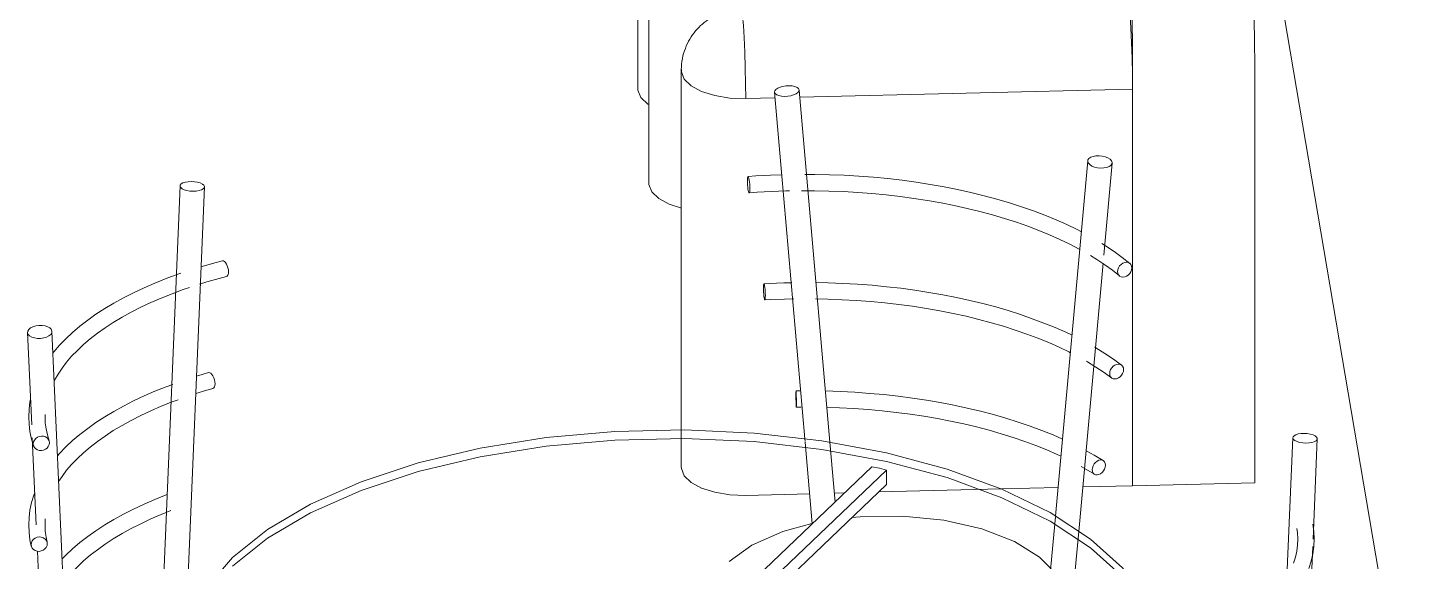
# Model space of a CAD drawing. Header units: millimetres. Extents: x -44545 to 51785, y -22696 to 32686.
# Drawn here: x -11951 to -10266, y 4925 to 5581 of the extents above; entities that cross this region are included whole.
import ezdxf

# ---------------------------------------------------------------- set-up
doc = ezdxf.new("R2010")
doc.units = ezdxf.units.MM
for name, color, linetype, lineweight in [('A-FLOR', 192, 'Continuous', 9), ('A-GENM', 13, 'Continuous', 9), ('I-FURN-PNLS', 30, 'Continuous', 9)]:
    doc.layers.add(name, color=color, linetype=linetype, lineweight=lineweight)

# ---------------------------------------------------------------- blocks, each defined once
blk = doc.blocks.new('Table Dining 4 Seater-Circular - 1200 mm dia-V81-3D Section 3')
at = {"layer": 'I-FURN-PNLS'}
for p, q in [((-11034.9, 5501.4), (-10997.8, 5075.9)), ((-10967.4, 5071.8), (-11005, 5504)), ((-10651, 5417.1), (-10690.5, 4980.9)), ((-10631.4, 5301.2), (-10621.1, 5414.4)), ((-10996.3, 5400.4), (-10997.8, 5400.4)), ((-11764, 5386.4), (-11786.6, 4844.3)), ((-11756.5, 4844), (-11734.1, 5385.1)), ((-10662.1, 4962.3), (-10632.3, 5291.3)), ((-11951, 5206.5), (-11945.9, 5092.9)), ((-11897.4, 4683.7), (-11921.1, 5207.9)), ((-11003, 5134.8), (-11008.7, 5134.8)), ((-11929.5, 5103), (-11929.4, 5105.8)), ((-11002.2, 5114.8), (-11008.4, 5114.8)), ((-11945.2, 5077.2), (-11940.4, 4970.5)), ((-10997.8, 5075.9), (-10997.5, 5072.4)), ((-10997.5, 5071.7), (-10988.8, 4971.7)), ((-10960.9, 4998.2), (-10967.4, 5071.8)), ((-10399.6, 5077.2), (-10406.7, 4905.9)), ((-10374.8, 4952.5), (-10369.6, 5076)), ((-10915.6, 5041.6), (-11104.3, 4861.4)), ((-11086.3, 4857.3), (-10897.6, 5037.5)), ((-10897.6, 5019.8), (-10897.6, 5037.5)), ((-10897.6, 5019.8), (-11072.2, 4853)), ((-11929.5, 4970.2), (-11929.2, 4977.7)), ((-10690.6, 4980.2), (-10697.3, 4905.9)), ((-10669.7, 4878.6), (-10662.1, 4962.3)), ((-11938.9, 4937.9), (-11934.6, 4842.3)), ((-10380.2, 4821.1), (-10375.1, 4943.8))]:
    blk.add_line(p, q, dxfattribs=at)
for points in [[(-11006.5, 5500.8, 0), (-11005.3, 5502.5, 0), (-11005, 5504.2, 0), (-11005.8, 5505.8, 0), (-11007.5, 5507.2, 0), (-11010.1, 5508.3, 0), (-11013.4, 5509, 0), (-11017.1, 5509.3, 0), (-11021, 5509.1, 0), (-11024.8, 5508.5, 0), (-11028.3, 5507.5, 0), (-11031.2, 5506.1, 0), (-11033.4, 5504.6, 0)], [(-11033.4, 5504.6, 0), (-11034.6, 5502.9, 0), (-11034.9, 5501.2, 0), (-11034.1, 5499.6, 0), (-11032.3, 5498.2, 0), (-11029.8, 5497.1, 0), (-11026.5, 5496.4, 0), (-11022.8, 5496.2, 0), (-11018.9, 5496.3, 0), (-11015.1, 5496.9, 0), (-11011.6, 5497.9, 0), (-11008.7, 5499.3, 0), (-11006.5, 5500.8, 0)], [(-10649.5, 5419.9, 0), (-10650.7, 5418.2, 0), (-10651, 5416.2, 0), (-10650.2, 5414.3, 0), (-10648.4, 5412.4, 0), (-10645.9, 5410.7, 0), (-10642.6, 5409.4, 0), (-10638.9, 5408.6, 0), (-10635, 5408.2, 0), (-10631.2, 5408.3, 0), (-10627.7, 5408.9, 0), (-10624.8, 5410, 0), (-10622.6, 5411.5, 0)], [(-10622.6, 5411.5, 0), (-10621.4, 5413.3, 0), (-10621.1, 5415.2, 0), (-10621.9, 5417.2, 0), (-10623.6, 5419, 0), (-10626.2, 5420.7, 0), (-10629.5, 5422, 0), (-10633.2, 5422.9, 0), (-10637.1, 5423.2, 0), (-10640.9, 5423.1, 0), (-10644.4, 5422.5, 0), (-10647.3, 5421.4, 0), (-10649.5, 5419.9, 0)], [(-11742.5, 5390.8, 0), (-11746.2, 5391.5, 0), (-11750.1, 5391.7, 0), (-11753.9, 5391.5, 0), (-11757.4, 5390.9, 0), (-11760.4, 5390, 0), (-11762.5, 5388.8, 0), (-11763.8, 5387.4, 0), (-11764, 5385.9, 0), (-11763.2, 5384.3, 0), (-11761.5, 5382.9, 0), (-11758.9, 5381.6, 0), (-11755.6, 5380.7, 0)], [(-11065.2, 5383.3, 0), (-11065.3, 5385.7, 0), (-11065.4, 5388.3, 0), (-11065.7, 5390.9, 0), (-11066, 5393.3, 0), (-11066.4, 5395.3, 0), (-11066.8, 5396.7, 0), (-11067.2, 5397.6, 0), (-11067.6, 5397.9, 0), (-11067.9, 5397.4, 0), (-11068.1, 5396.3, 0), (-11068.3, 5394.6, 0), (-11068.3, 5392.5, 0)], [(-11068.3, 5392.5, 0), (-11068.3, 5390, 0), (-11068.1, 5387.4, 0), (-11067.9, 5384.9, 0), (-11067.6, 5382.5, 0), (-11067.2, 5380.5, 0), (-11066.8, 5379, 0), (-11066.4, 5378.2, 0), (-11066, 5377.9, 0)], [(-11026.5, 5400, 0), (-11039.9, 5399.5, 0), (-11057.8, 5398.5, 0), (-11067.5, 5397.9, 0)], [(-10658.6, 5329.9, 0), (-10664, 5332.7, 0), (-10676.7, 5338.8, 0), (-10689.9, 5344.7, 0), (-10703.5, 5350.3, 0), (-10717.7, 5355.7, 0), (-10732.2, 5360.7, 0), (-10747.1, 5365.5, 0), (-10762.5, 5370.1, 0), (-10778.2, 5374.3, 0), (-10794.2, 5378.2, 0), (-10810.6, 5381.8, 0), (-10827.2, 5385.1, 0), (-10844.1, 5388.1, 0), (-10861.3, 5390.8, 0), (-10878.7, 5393.2, 0), (-10896.2, 5395.2, 0), (-10913.9, 5396.9, 0), (-10931.7, 5398.3, 0), (-10949.7, 5399.3, 0), (-10967.7, 5400, 0), (-10985.7, 5400.4, 0), (-10996.1, 5400.4, 0)], [(-11755.6, 5380.7, 0), (-11751.9, 5380, 0), (-11748, 5379.8, 0), (-11744.1, 5380, 0), (-11740.6, 5380.6, 0), (-11737.7, 5381.5, 0), (-11735.6, 5382.7, 0), (-11734.3, 5384.1, 0), (-11734.1, 5385.7, 0), (-11734.9, 5387.2, 0), (-11736.6, 5388.6, 0), (-11739.2, 5389.9, 0), (-11742.5, 5390.8, 0)], [(-11066, 5377.9, 0), (-11065.7, 5378.4, 0), (-11065.4, 5379.5, 0), (-11065.3, 5381.2, 0), (-11065.2, 5383.3, 0)], [(-11016.9, 5380.2, 0), (-11021.3, 5380.1, 0), (-11039, 5379.5, 0), (-11056.5, 5378.6, 0), (-11066, 5377.9, 0)], [(-10661.4, 5308.8, 0), (-10673, 5314.8, 0), (-10685.1, 5320.7, 0), (-10697.8, 5326.3, 0), (-10710.9, 5331.7, 0), (-10724.5, 5336.9, 0), (-10738.5, 5341.8, 0), (-10753, 5346.4, 0), (-10767.9, 5350.8, 0), (-10783.2, 5354.9, 0), (-10798.8, 5358.7, 0), (-10814.7, 5362.3, 0), (-10830.9, 5365.5, 0), (-10847.4, 5368.4, 0), (-10864.2, 5371, 0), (-10881.2, 5373.3, 0), (-10898.3, 5375.3, 0), (-10915.6, 5377, 0), (-10933.1, 5378.3, 0), (-10950.6, 5379.3, 0), (-10968.3, 5380, 0), (-10985.9, 5380.4, 0), (-11002.1, 5380.4, 0)], [(-10599.3, 5291.1, 0), (-10608.7, 5298.6, 0), (-10618.6, 5305.8, 0), (-10629.1, 5312.9, 0), (-10633.9, 5315.8, 0)], [(-11738.6, 5287, 0), (-11736.9, 5287.5, 0), (-11721.4, 5292, 0), (-11711.9, 5294.5, 0)], [(-11711.8, 5294.5, 0), (-11710.7, 5294.4, 0), (-11709.4, 5293.7, 0), (-11708.2, 5292.3, 0), (-11707, 5290.4, 0), (-11706, 5288.2, 0), (-11705.2, 5285.7, 0), (-11704.7, 5283.2, 0), (-11704.6, 5280.7, 0)], [(-10612.2, 5275.8, 0), (-10620.8, 5282.7, 0), (-10630.1, 5289.4, 0), (-10639.9, 5296.1, 0), (-10647.5, 5300.7, 0)], [(-10597, 5285.7, 0), (-10597.3, 5287.9, 0), (-10598.2, 5289.8, 0), (-10599.6, 5291.3, 0), (-10601.4, 5292.2, 0), (-10603.5, 5292.6, 0), (-10605.7, 5292.3, 0), (-10608, 5291.4, 0), (-10610.1, 5290, 0), (-10611.9, 5288.1, 0), (-10613.3, 5285.9, 0), (-10614.2, 5283.5, 0), (-10614.5, 5281.2, 0)], [(-11919.9, 5180.9, 0), (-11918.7, 5182.5, 0), (-11911.7, 5190.7, 0), (-11904, 5198.7, 0), (-11895.7, 5206.5, 0), (-11886.8, 5214.1, 0), (-11877.2, 5221.5, 0), (-11867.1, 5228.7, 0), (-11856.4, 5235.7, 0), (-11845.1, 5242.4, 0), (-11833.3, 5248.9, 0), (-11820.9, 5255.2, 0), (-11808.1, 5261.3, 0), (-11794.7, 5267.1, 0), (-11780.9, 5272.6, 0), (-11766.7, 5277.9, 0), (-11763.1, 5279.1, 0)], [(-11740.2, 5265.6, 0), (-11731.2, 5268.4, 0), (-11716.2, 5272.7, 0), (-11706.9, 5275.1, 0)], [(-11704.6, 5280.7, 0), (-11704.7, 5278.6, 0), (-11705.2, 5276.9, 0), (-11706, 5275.7, 0), (-11707, 5275.1, 0)], [(-10614.5, 5281.2, 0), (-10614.2, 5279, 0), (-10613.3, 5277, 0), (-10611.9, 5275.6, 0), (-10610.1, 5274.6, 0), (-10608, 5274.3, 0), (-10605.7, 5274.6, 0), (-10603.5, 5275.5, 0), (-10601.4, 5276.9, 0), (-10599.6, 5278.8, 0), (-10598.2, 5281, 0), (-10597.3, 5283.3, 0), (-10597, 5285.7, 0)], [(-11917.9, 5147.8, 0), (-11913.6, 5155.2, 0), (-11908.7, 5162.6, 0), (-11903.1, 5170, 0), (-11896.9, 5177.2, 0), (-11889.9, 5184.4, 0), (-11882.4, 5191.6, 0), (-11874.1, 5198.5, 0), (-11865.3, 5205.4, 0), (-11855.8, 5212.1, 0), (-11845.8, 5218.7, 0), (-11835.1, 5225.1, 0), (-11823.9, 5231.3, 0), (-11812.1, 5237.3, 0), (-11799.8, 5243, 0), (-11787, 5248.6, 0), (-11773.7, 5253.9, 0), (-11760, 5259, 0), (-11752.2, 5261.6, 0)], [(-11046.3, 5251.7, 0), (-11046.4, 5254.2, 0), (-11046.5, 5256.8, 0), (-11046.6, 5259.3, 0), (-11046.9, 5261.7, 0), (-11047.2, 5263.7, 0), (-11047.5, 5265.2, 0), (-11047.7, 5266.1, 0), (-11048, 5266.3, 0), (-11048.3, 5265.9, 0), (-11048.4, 5264.8, 0), (-11048.5, 5263.1, 0), (-11048.6, 5261, 0)], [(-11048.6, 5261, 0), (-11048.5, 5258.5, 0), (-11048.4, 5255.9, 0), (-11048.3, 5253.3, 0), (-11048, 5251, 0), (-11047.7, 5249, 0), (-11047.5, 5247.5, 0), (-11047.2, 5246.6, 0), (-11046.9, 5246.3, 0)], [(-11013.9, 5267.5, 0), (-11023.5, 5267.3, 0), (-11041.5, 5266.6, 0), (-11048, 5266.3, 0)], [(-10670.3, 5202.9, 0), (-10677.9, 5206.6, 0), (-10691.1, 5212.4, 0), (-10704.8, 5218, 0), (-10719, 5223.3, 0), (-10733.5, 5228.4, 0), (-10748.5, 5233.2, 0), (-10763.9, 5237.7, 0), (-10779.6, 5241.9, 0), (-10795.7, 5245.8, 0), (-10812.1, 5249.4, 0), (-10828.8, 5252.6, 0), (-10845.7, 5255.6, 0), (-10862.9, 5258.3, 0), (-10880.2, 5260.6, 0), (-10897.8, 5262.6, 0), (-10915.5, 5264.3, 0), (-10933.4, 5265.6, 0), (-10951.3, 5266.6, 0), (-10969.3, 5267.3, 0), (-10984.8, 5267.6, 0)], [(-11046.9, 5246.4, 0), (-11046.6, 5246.8, 0), (-11046.5, 5247.9, 0), (-11046.4, 5249.6, 0), (-11046.3, 5251.7, 0)], [(-11011.4, 5247.5, 0), (-11022.9, 5247.3, 0), (-11040.6, 5246.7, 0), (-11046.9, 5246.3, 0)], [(-10672.2, 5181.6, 0), (-10674.1, 5182.6, 0), (-10686.2, 5188.4, 0), (-10698.9, 5194, 0), (-10712.1, 5199.4, 0), (-10725.8, 5204.5, 0), (-10739.8, 5209.4, 0), (-10754.4, 5214, 0), (-10769.3, 5218.4, 0), (-10784.6, 5222.5, 0), (-10800.2, 5226.3, 0), (-10816.2, 5229.8, 0), (-10832.4, 5233, 0), (-10848.9, 5235.9, 0), (-10865.7, 5238.5, 0), (-10882.7, 5240.7, 0), (-10899.9, 5242.7, 0), (-10917.2, 5244.3, 0), (-10934.7, 5245.7, 0), (-10952.2, 5246.6, 0), (-10969.9, 5247.3, 0), (-10984.9, 5247.6, 0)], [(-11929.5, 5214.6, 0), (-11933.2, 5215.1, 0), (-11937.1, 5215.1, 0), (-11941, 5214.6, 0), (-11944.5, 5213.5, 0), (-11947.4, 5212.1, 0), (-11949.5, 5210.2, 0), (-11950.8, 5208.2, 0), (-11951, 5206.1, 0), (-11950.2, 5204.1, 0), (-11948.5, 5202.3, 0), (-11945.9, 5200.8, 0), (-11942.6, 5199.8, 0)], [(-11942.6, 5199.8, 0), (-11938.9, 5199.2, 0), (-11935, 5199.2, 0), (-11931.1, 5199.8, 0), (-11927.7, 5200.8, 0), (-11924.7, 5202.3, 0), (-11922.6, 5204.1, 0), (-11921.3, 5206.2, 0), (-11921.1, 5208.2, 0), (-11921.9, 5210.3, 0), (-11923.6, 5212.1, 0), (-11926.2, 5213.5, 0), (-11929.5, 5214.6, 0)], [(-10609.5, 5166.4, 0), (-10619.5, 5173.7, 0), (-10630.1, 5180.7, 0), (-10641.2, 5187.5, 0), (-10642.8, 5188.4, 0)], [(-11743.9, 5152.6, 0), (-11736.9, 5154.8, 0), (-11729, 5157.1, 0)], [(-11728.9, 5157.1, 0), (-11727.6, 5157, 0), (-11726.3, 5156.3, 0), (-11724.9, 5155, 0), (-11723.6, 5153.1, 0), (-11722.6, 5150.9, 0), (-11721.7, 5148.4, 0), (-11721.2, 5145.9, 0), (-11721, 5143.5, 0)], [(-10621.6, 5150.5, 0), (-10630.9, 5157.3, 0), (-10640.9, 5163.9, 0), (-10651.4, 5170.3, 0), (-10652.7, 5171, 0)], [(-10607.1, 5160.9, 0), (-10607.3, 5163.1, 0), (-10608.2, 5165, 0), (-10609.6, 5166.5, 0), (-10611.3, 5167.4, 0), (-10613.4, 5167.7, 0), (-10615.6, 5167.3, 0), (-10617.8, 5166.4, 0), (-10619.8, 5164.9, 0), (-10621.6, 5163, 0), (-10623, 5160.8, 0), (-10623.8, 5158.4, 0), (-10624.1, 5156, 0)], [(-10624.1, 5156, 0), (-10623.8, 5153.8, 0), (-10623, 5151.9, 0), (-10621.6, 5150.5, 0), (-10619.8, 5149.6, 0), (-10617.8, 5149.3, 0), (-10615.6, 5149.6, 0), (-10613.4, 5150.6, 0), (-10611.3, 5152, 0), (-10609.6, 5153.9, 0), (-10608.2, 5156.2, 0), (-10607.3, 5158.5, 0), (-10607.1, 5160.9, 0)], [(-11914.3, 5054.8, 0), (-11911.7, 5057.9, 0), (-11904, 5065.9, 0), (-11895.7, 5073.7, 0), (-11886.8, 5081.3, 0), (-11877.2, 5088.7, 0), (-11867.1, 5095.9, 0), (-11856.4, 5102.9, 0), (-11845.1, 5109.6, 0), (-11833.3, 5116.1, 0), (-11820.9, 5122.4, 0), (-11808.1, 5128.5, 0), (-11794.7, 5134.3, 0), (-11780.9, 5139.8, 0), (-11772.9, 5142.7, 0)], [(-11721, 5143.5, 0), (-11721.2, 5141.3, 0), (-11721.7, 5139.6, 0), (-11722.6, 5138.4, 0), (-11723.6, 5137.8, 0)], [(-11949.5, 5103, 0), (-11949.1, 5112.2, 0), (-11948, 5121.3, 0), (-11947.3, 5124.3, 0)], [(-11912.9, 5023.5, 0), (-11908.7, 5029.8, 0), (-11903.1, 5037.2, 0), (-11896.9, 5044.5, 0), (-11889.9, 5051.7, 0), (-11882.4, 5058.8, 0), (-11874.1, 5065.8, 0), (-11865.3, 5072.6, 0), (-11855.8, 5079.3, 0), (-11845.8, 5085.9, 0), (-11835.1, 5092.3, 0), (-11823.9, 5098.5, 0), (-11812.1, 5104.5, 0), (-11799.8, 5110.3, 0), (-11787, 5115.8, 0), (-11773.7, 5121.1, 0), (-11766.4, 5123.9, 0)], [(-11744.8, 5131.3, 0), (-11731.2, 5135.6, 0), (-11723.5, 5137.8, 0)], [(-11008.7, 5134.4, 0), (-11008.8, 5133.3, 0), (-11008.8, 5131.6, 0), (-11008.8, 5129.5, 0)], [(-11008.8, 5129.5, 0), (-11008.8, 5127, 0), (-11008.8, 5124.4, 0), (-11008.7, 5121.8, 0), (-11008.7, 5119.5, 0), (-11008.6, 5117.5, 0), (-11008.5, 5116, 0), (-11008.5, 5115.1, 0)], [(-11008.3, 5120.2, 0), (-11008.3, 5122.6, 0), (-11008.3, 5125.2, 0), (-11008.4, 5127.8, 0), (-11008.4, 5130.2, 0), (-11008.5, 5132.2, 0), (-11008.5, 5133.7, 0), (-11008.6, 5134.6, 0), (-11008.7, 5134.8, 0)], [(-10681.8, 5075.6, 0), (-10693.6, 5080.7, 0), (-10707.3, 5086.2, 0), (-10721.6, 5091.5, 0), (-10736.2, 5096.5, 0), (-10751.3, 5101.2, 0), (-10766.7, 5105.7, 0), (-10782.5, 5109.8, 0), (-10798.7, 5113.6, 0), (-10815.1, 5117.2, 0), (-10831.8, 5120.4, 0), (-10848.8, 5123.3, 0), (-10866, 5125.9, 0), (-10883.4, 5128.2, 0), (-10901, 5130.1, 0), (-10918.7, 5131.7, 0), (-10936.6, 5133, 0), (-10954.6, 5134, 0), (-10972.6, 5134.6, 0)], [(-11008.4, 5114.8, 0), (-11008.4, 5115.3, 0), (-11008.3, 5116.4, 0), (-11008.3, 5118, 0), (-11008.3, 5120.2, 0)], [(-10683.8, 5054.4, 0), (-10688.5, 5056.7, 0), (-10701.3, 5062.2, 0), (-10714.6, 5067.6, 0), (-10728.3, 5072.7, 0), (-10742.5, 5077.5, 0), (-10757, 5082.1, 0), (-10772, 5086.4, 0), (-10787.4, 5090.4, 0), (-10803.1, 5094.1, 0), (-10819.1, 5097.6, 0), (-10835.4, 5100.7, 0), (-10852, 5103.6, 0), (-10868.8, 5106.1, 0), (-10885.8, 5108.3, 0), (-10903, 5110.2, 0), (-10920.4, 5111.8, 0), (-10937.9, 5113.1, 0), (-10955.4, 5114, 0), (-10971.2, 5114.5, 0)], [(-11949.5, 5103, 0), (-11949.1, 5093.8, 0), (-11948, 5084.7, 0), (-11946, 5075.6, 0), (-11943.5, 5067.1, 0)], [(-11929.5, 5103, 0), (-11929.2, 5095.5, 0), (-11928.3, 5088.1, 0), (-11926.6, 5080.6, 0), (-11924.5, 5073.6, 0)], [(-11924.1, 5071.1, 0), (-11924.5, 5073.4, 0), (-11925.5, 5075.4, 0), (-11927, 5077.1, 0), (-11929.1, 5078.4, 0), (-11931.4, 5079.1, 0), (-11934, 5079.2, 0), (-11936.6, 5078.7, 0), (-11938.9, 5077.7, 0), (-11941, 5076.1, 0), (-11942.6, 5074.2, 0), (-11943.5, 5072, 0), (-11943.9, 5069.6, 0)], [(-10585.2, 4887.3, 0), (-10608.5, 4917.4, 0), (-10647.7, 4952.8, 0), (-10697.2, 4985.3, 0), (-10756.2, 5014.1, 0), (-10823.5, 5038.8, 0), (-10897.6, 5058.7, 0), (-10977, 5073.6, 0), (-11060.2, 5083, 0), (-11145.4, 5086.8, 0), (-11230.9, 5085, 0), (-11315, 5077.5, 0), (-11395.9, 5064.5, 0), (-11472, 5046.3, 0), (-11541.8, 5023.2, 0), (-11603.9, 4995.8, 0), (-11656.8, 4964.5, 0), (-11699.7, 4930.1, 0)], [(-11699.7, 4919.4, 0), (-11656.8, 4953.9, 0), (-11603.9, 4985.2, 0), (-11541.8, 5012.6, 0), (-11472, 5035.7, 0), (-11395.9, 5053.9, 0), (-11315, 5066.9, 0), (-11230.9, 5074.4, 0), (-11145.4, 5076.2, 0), (-11060.2, 5072.4, 0), (-10977, 5062.9, 0), (-10897.6, 5048.1, 0), (-10823.5, 5028.2, 0), (-10756.2, 5003.5, 0), (-10697.2, 4974.7, 0), (-10647.7, 4942.2, 0), (-10608.5, 4906.8, 0), (-10584.7, 4876, 0)], [(-10378.1, 5081.7, 0), (-10381.8, 5082.3, 0), (-10385.7, 5082.5, 0), (-10389.5, 5082.3, 0), (-10393, 5081.8, 0), (-10395.9, 5080.9, 0), (-10398.1, 5079.6, 0), (-10399.3, 5078.2, 0), (-10399.6, 5076.7, 0), (-10398.8, 5075.1, 0), (-10397, 5073.7, 0), (-10394.4, 5072.5, 0), (-10391.2, 5071.5, 0)], [(-10391.2, 5071.5, 0), (-10387.4, 5070.9, 0), (-10383.5, 5070.6, 0), (-10379.7, 5070.8, 0), (-10376.2, 5071.4, 0), (-10373.3, 5072.3, 0), (-10371.1, 5073.5, 0), (-10369.9, 5075, 0), (-10369.7, 5076.5, 0), (-10370.4, 5078, 0), (-10372.2, 5079.5, 0), (-10374.8, 5080.7, 0), (-10378.1, 5081.7, 0)], [(-11943.9, 5069.6, 0), (-11943.5, 5067.4, 0), (-11942.6, 5065.3, 0), (-11941, 5063.6, 0), (-11938.9, 5062.3, 0), (-11936.6, 5061.6, 0), (-11934, 5061.5, 0), (-11931.4, 5062, 0), (-11929.1, 5063.1, 0), (-11927, 5064.6, 0), (-11925.5, 5066.6, 0), (-11924.5, 5068.8, 0), (-11924.1, 5071.1, 0)], [(-10632.1, 5049.2, 0), (-10643.3, 5056, 0), (-10652.2, 5060.9, 0)], [(-10897.6, 5037.5, 0), (-10906.2, 5039.9, 0), (-10915.6, 5041.6, 0)], [(-10642.7, 5032.3, 0), (-10653.3, 5038.6, 0), (-10659.1, 5041.8, 0)], [(-10629.4, 5043.5, 0), (-10629.6, 5045.7, 0), (-10630.4, 5047.5, 0), (-10631.7, 5048.9, 0), (-10633.4, 5049.8, 0), (-10635.3, 5050, 0), (-10637.4, 5049.6, 0), (-10639.5, 5048.6, 0), (-10641.4, 5047, 0), (-10643.1, 5045, 0), (-10644.4, 5042.8, 0), (-10645.2, 5040.3, 0), (-10645.4, 5038, 0)], [(-10645.4, 5038, 0), (-10645.2, 5035.8, 0), (-10644.4, 5033.9, 0), (-10643.1, 5032.5, 0), (-10641.4, 5031.7, 0), (-10639.5, 5031.5, 0), (-10637.4, 5031.9, 0), (-10635.3, 5032.9, 0), (-10633.4, 5034.4, 0), (-10631.7, 5036.4, 0), (-10630.4, 5038.7, 0), (-10629.6, 5041.1, 0), (-10629.4, 5043.5, 0)], [(-11949.5, 4970.2, 0), (-11949.1, 4979.4, 0), (-11948, 4988.5, 0), (-11946, 4997.6, 0), (-11943.3, 5006.6, 0), (-11942.1, 5009.5, 0)], [(-11908.8, 4928.1, 0), (-11904, 4933.1, 0), (-11895.7, 4940.9, 0), (-11886.8, 4948.5, 0), (-11877.2, 4955.9, 0), (-11867.1, 4963.1, 0), (-11856.4, 4970.1, 0), (-11845.1, 4976.8, 0), (-11833.3, 4983.4, 0), (-11820.9, 4989.7, 0), (-11808.1, 4995.7, 0), (-11794.7, 5001.5, 0), (-11780.9, 5007, 0), (-11779.7, 5007.5, 0)], [(-11907.1, 4899.1, 0), (-11903.1, 4904.4, 0), (-11896.9, 4911.7, 0), (-11889.9, 4918.9, 0), (-11882.4, 4926, 0), (-11874.1, 4933, 0), (-11865.3, 4939.8, 0), (-11855.8, 4946.6, 0), (-11845.8, 4953.1, 0), (-11835.1, 4959.5, 0), (-11823.9, 4965.7, 0), (-11812.1, 4971.7, 0), (-11799.8, 4977.5, 0), (-11787, 4983, 0), (-11775.2, 4987.8, 0)], [(-11949.5, 4970.2, 0), (-11949.1, 4961, 0), (-11948, 4951.9, 0), (-11946.4, 4944.2, 0)], [(-11929.5, 4970.2, 0), (-11929.2, 4962.7, 0), (-11928.3, 4955.3, 0), (-11926.9, 4949, 0)], [(-10989.4, 4971.8, 0), (-11024.9, 4962, 0), (-11062.7, 4945.5, 0), (-11090.8, 4925.2, 0)], [(-10695.9, 4916.1, 0), (-10710.3, 4930.5, 0), (-10741, 4950, 0), (-10780.8, 4965.4, 0), (-10827.4, 4976, 0), (-10878.1, 4981, 0), (-10929.9, 4980.3, 0), (-10940.5, 4979.4, 0)], [(-10373.5, 4953, 0), (-10373.9, 4962.2, 0), (-10375.1, 4971.3, 0)], [(-11926.7, 4947.1, 0), (-11927, 4949.4, 0), (-11928, 4951.5, 0), (-11929.6, 4953.2, 0), (-11931.7, 4954.5, 0), (-11934.1, 4955.3, 0), (-11936.6, 4955.4, 0), (-11939.2, 4955, 0), (-11941.6, 4954, 0), (-11943.7, 4952.5, 0), (-11945.2, 4950.5, 0), (-11946.2, 4948.3, 0), (-11946.6, 4946, 0)], [(-10393.5, 4953, 0), (-10393.8, 4960.5, 0), (-10394.5, 4965.7, 0)], [(-11946.6, 4946, 0), (-11946.2, 4943.8, 0), (-11945.2, 4941.7, 0), (-11943.7, 4939.9, 0), (-11941.6, 4938.6, 0), (-11939.2, 4937.9, 0), (-11936.6, 4937.7, 0), (-11934.1, 4938.2, 0), (-11931.7, 4939.2, 0), (-11929.6, 4940.7, 0), (-11928, 4942.6, 0), (-11927, 4944.8, 0), (-11926.7, 4947.1, 0)], [(-10393.5, 4953, 0), (-10393.8, 4945.5, 0), (-10394.8, 4938.1, 0), (-10396.4, 4930.6, 0), (-10398.7, 4923.2, 0)], [(-10373.5, 4953, 0), (-10373.9, 4943.8, 0), (-10375.1, 4934.7, 0), (-10377.1, 4925.6, 0), (-10379.8, 4916.6, 0)], [(-11699.7, 4930.1, 0), (-11731.6, 4893.1, 0), (-11751.9, 4854.4, 0), (-11760.1, 4814.8, 0), (-11756.2, 4775, 0), (-11740.1, 4735.9, 0), (-11712.2, 4698.3, 0), (-11683.5, 4671.2, 0)]]:
    blk.add_polyline3d(points, dxfattribs=at)
blk = doc.blocks.new('Sofa Single Seater - 900 x 700 mm-V100-3D Section 3')
at = {"layer": 'A-GENM'}
for p, q in [((-10543.1, 6493.8), (-10692.9, 6490.1)), ((-10657.2, 6194.2), (-10689.2, 6472.9)), ((-10539.4, 6476.6), (-10507.5, 6198)), ((-10695, 6427.8), (-11169.3, 6416.1)), ((-11242.5, 6341.1), (-11242.5, 5854.2)), ((-11163.5, 6306.3), (-10689.2, 6318)), ((-10689.2, 6318), (-11163.5, 6306.3)), ((-10689.2, 6167.5), (-10689.2, 6318)), ((-10689.2, 6167.5), (-11163.5, 6155.8)), ((-10679, 6078.8), (-10689.2, 6167.5)), ((-11163.5, 6155.8), (-11152.8, 6062.6)), ((-11163.5, 6067.2), (-11163.5, 6155.8)), ((-11162.5, 6058.7), (-11163.5, 6067.2)), ((-11163.5, 6067.2), (-11162.5, 6058.7)), ((-11163.5, 6067.2), (-11163.5, 6058.2)), ((-10655.1, 6079.5), (-11129.4, 6067.7)), ((-11202.6, 5992.7), (-11202.6, 5505.8)), ((-10649.3, 5963.1), (-10649.3, 5991.8)), ((-11123.6, 5957.9), (-10649.3, 5969.6)), ((-11123.6, 5957.9), (-10649.3, 5969.6)), ((-10649.3, 5963.1), (-10649.3, 5969.6))]:
    blk.add_line(p, q, dxfattribs=at)
for points in [[(-10689.2, 6472.9, 0), (-10691.2, 6486.4, 0), (-10693.2, 6490, 0), (-10694.8, 6483.3, 0), (-10696.1, 6466.9, 0), (-10696.9, 6441.8, 0), (-10697.1, 6428.6, 0)], [(-10543.4, 6493.7, 0), (-10541.4, 6490.1, 0), (-10539.4, 6476.6, 0)], [(-10695.2, 6427.8, 0), (-10694.2, 6426, 0), (-10693.2, 6419.2, 0), (-10692.1, 6408, 0), (-10691.2, 6392.9, 0), (-10690.3, 6375.2, 0), (-10689.7, 6355.9, 0), (-10689.3, 6336.4, 0), (-10689.2, 6318, 0)], [(-11169.3, 6416.1, 0), (-11172, 6416, 0), (-11174.6, 6415.7, 0), (-11177.3, 6415.4, 0), (-11179.9, 6415.1, 0), (-11182.5, 6414.6, 0), (-11185.1, 6414, 0), (-11187.7, 6413.3, 0), (-11190.3, 6412.5, 0), (-11192.8, 6411.7, 0), (-11195.3, 6410.7, 0), (-11197.8, 6409.7, 0), (-11200.3, 6408.5, 0), (-11202.7, 6407.3, 0), (-11205.1, 6405.9, 0), (-11207.5, 6404.5, 0), (-11209.9, 6403, 0), (-11212.2, 6401.3, 0), (-11214.4, 6399.6, 0), (-11216.6, 6397.7, 0), (-11218.8, 6395.8, 0), (-11220.9, 6393.8, 0), (-11222.9, 6391.6, 0), (-11224.9, 6389.4, 0), (-11226.8, 6387, 0), (-11228.6, 6384.6, 0), (-11230.3, 6382, 0), (-11232, 6379.4, 0), (-11233.5, 6376.7, 0), (-11235, 6373.8, 0), (-11236.3, 6370.9, 0), (-11237.5, 6368, 0), (-11238.6, 6364.9, 0), (-11239.6, 6361.8, 0), (-11240.4, 6358.6, 0), (-11241.1, 6355.3, 0), (-11241.7, 6352.1, 0), (-11242.1, 6348.7, 0), (-11242.4, 6345.4, 0), (-11242.5, 6342, 0), (-11242.5, 6341.1, 0)], [(-11169.5, 6416, 0), (-11168.5, 6414.2, 0), (-11167.5, 6407.5, 0), (-11166.5, 6396.2, 0), (-11165.5, 6381.2, 0), (-11164.7, 6363.4, 0), (-11164, 6344.1, 0), (-11163.6, 6324.6, 0), (-11163.5, 6306.3, 0)], [(-11163.5, 6306.3, 0), (-11163.6, 6324.6, 0), (-11164, 6344.1, 0), (-11164.7, 6363.4, 0), (-11165.5, 6381.2, 0), (-11166.5, 6396.2, 0), (-11167.5, 6407.5, 0), (-11168.5, 6414.2, 0), (-11169.5, 6416, 0)], [(-11242.4, 6342.6, 0), (-11242.4, 6339.2, 0), (-11238.8, 6330.3, 0), (-11230.4, 6322.1, 0), (-11217.6, 6315.1, 0), (-11201.5, 6310, 0), (-11183, 6307, 0), (-11163.5, 6306.3, 0)], [(-11163.5, 6306.3, 0), (-11183, 6307, 0), (-11201.5, 6310, 0), (-11217.6, 6315.1, 0), (-11230.4, 6322.1, 0), (-11238.8, 6330.3, 0), (-11242.4, 6339.2, 0), (-11242.4, 6342.6, 0)], [(-10649.3, 5991.8, 0), (-10649.5, 6028.5, 0), (-10650.3, 6067.5, 0), (-10651.6, 6106.1, 0), (-10653.3, 6141.6, 0), (-10655.2, 6171.7, 0), (-10657.2, 6194.2, 0)], [(-10507.5, 6198, 0), (-10505.4, 6175.4, 0), (-10503.5, 6145.3, 0), (-10501.8, 6109.8, 0), (-10500.5, 6071.2, 0), (-10499.7, 6032.2, 0), (-10499.7, 6028.6, 0)], [(-11129.4, 6067.7, 0), (-11132.1, 6067.6, 0), (-11134.7, 6067.4, 0), (-11137.4, 6067.1, 0), (-11140, 6066.7, 0), (-11142.6, 6066.2, 0), (-11145.2, 6065.6, 0), (-11147.8, 6065, 0), (-11150.3, 6064.2, 0), (-11152.9, 6063.3, 0), (-11155.4, 6062.4, 0), (-11157.9, 6061.3, 0), (-11160.4, 6060.2, 0), (-11162.8, 6058.9, 0), (-11165.2, 6057.6, 0), (-11167.6, 6056.1, 0), (-11170, 6054.6, 0), (-11172.3, 6053, 0), (-11174.5, 6051.2, 0), (-11176.7, 6049.4, 0), (-11178.9, 6047.4, 0), (-11181, 6045.4, 0), (-11183, 6043.3, 0), (-11185, 6041, 0), (-11186.9, 6038.7, 0), (-11188.7, 6036.2, 0), (-11190.4, 6033.7, 0), (-11192.1, 6031, 0), (-11193.6, 6028.3, 0), (-11195, 6025.5, 0), (-11196.4, 6022.6, 0), (-11197.6, 6019.6, 0), (-11198.7, 6016.5, 0), (-11199.7, 6013.4, 0), (-11200.5, 6010.2, 0), (-11201.2, 6007, 0), (-11201.8, 6003.7, 0), (-11202.2, 6000.4, 0), (-11202.5, 5997, 0), (-11202.6, 5993.6, 0), (-11202.6, 5992.7, 0)], [(-11129.6, 6067.6, 0), (-11128.6, 6065.9, 0), (-11127.6, 6059.1, 0), (-11126.5, 6047.8, 0), (-11125.6, 6032.8, 0), (-11124.8, 6015, 0), (-11124.1, 5995.8, 0), (-11123.7, 5976.3, 0), (-11123.6, 5957.9, 0)], [(-11123.6, 5957.9, 0), (-11123.7, 5976.3, 0), (-11124.1, 5995.8, 0), (-11124.8, 6015, 0), (-11125.6, 6032.8, 0), (-11126.5, 6047.8, 0), (-11127.6, 6059.1, 0), (-11128.6, 6065.9, 0), (-11129.6, 6067.6, 0)], [(-10655.2, 6079.4, 0), (-10654.3, 6077.6, 0), (-10653.3, 6070.9, 0), (-10652.2, 6059.6, 0), (-10651.3, 6044.6, 0), (-10650.4, 6026.8, 0), (-10649.8, 6007.5, 0), (-10649.4, 5988, 0), (-10649.3, 5969.6, 0)], [(-11202.5, 5994.2, 0), (-11202.5, 5990.9, 0), (-11198.9, 5981.9, 0), (-11190.4, 5973.7, 0), (-11177.7, 5966.8, 0), (-11161.6, 5961.6, 0), (-11143.1, 5958.6, 0), (-11123.6, 5957.9, 0)], [(-11123.6, 5957.9, 0), (-11143.1, 5958.6, 0), (-11161.6, 5961.6, 0), (-11177.7, 5966.8, 0), (-11190.4, 5973.7, 0), (-11198.9, 5981.9, 0), (-11202.5, 5990.9, 0), (-11202.5, 5994.2, 0)], [(-11202.5, 5823.4, 0), (-11217.6, 5828.3, 0), (-11230.4, 5835.2, 0), (-11238.8, 5843.4, 0), (-11242.4, 5852.3, 0), (-11242.5, 5854.2, 0)], [(-11189.4, 5486.1, 0), (-11190.4, 5486.8, 0), (-11198.9, 5495, 0), (-11202.5, 5504, 0), (-11202.6, 5505.8, 0)]]:
    blk.add_polyline3d(points, dxfattribs=at)
blk = doc.blocks.new('Sofa Single Seater - 900 x 700 mm-V101-3D Section 3')
at = {"layer": 'A-GENM'}
for p, q in [((-10489.9, 6029.3), (-10639.7, 6025.6)), ((-10604, 5729.8), (-10636, 6008.4)), ((-10486.2, 6012.2), (-10454.2, 5733.5)), ((-10641.8, 5963.3), (-11116.1, 5951.6)), ((-11189.3, 5876.6), (-11189.3, 5389.7)), ((-11110.3, 5841.8), (-10636, 5853.5)), ((-10636, 5853.5), (-11110.3, 5841.8)), ((-10636, 5703), (-10636, 5853.5)), ((-10636, 5703), (-11110.3, 5691.3)), ((-10625.8, 5614.3), (-10636, 5703)), ((-11110.3, 5691.3), (-11099.6, 5598.2)), ((-11110.3, 5602.8), (-11110.3, 5691.3)), ((-10601.9, 5615), (-11076.2, 5603.2)), ((-11109.3, 5594.3), (-11110.3, 5602.8)), ((-11110.3, 5602.8), (-11109.3, 5594.3)), ((-11110.3, 5602.8), (-11110.3, 5593.7)), ((-11149.4, 5528.3), (-11149.4, 5086.7)), ((-10596, 5018.3), (-10596, 5527.3)), ((-10446.3, 5531), (-10446.3, 5022)), ((-11070.4, 5493.4), (-11034.3, 5494.3)), ((-11070.4, 5493.4), (-11034.3, 5494.3)), ((-11004.2, 5495.1), (-10596, 5505.2)), ((-11004.2, 5495.1), (-10596, 5505.2)), ((-10596, 5018.3), (-10596, 5505.2)), ((-11149.4, 5086.7), (-11149.4, 5041.4)), ((-10446.3, 5022), (-10596, 5018.3)), ((-10991.9, 5008.5), (-11070.4, 5006.5)), ((-10949.1, 5009.5), (-10962, 5009.2)), ((-10756.8, 5014.3), (-10906.6, 5010.6)), ((-10687.2, 5016), (-10756.8, 5014.3)), ((-10596, 5018.3), (-10657.3, 5016.8))]:
    blk.add_line(p, q, dxfattribs=at)
for points in [[(-10636, 6008.4, 0), (-10638, 6022, 0), (-10639.9, 6025.5, 0), (-10641.6, 6018.8, 0), (-10642.9, 6002.4, 0), (-10643.7, 5977.3, 0), (-10643.9, 5964.1, 0)], [(-10490.2, 6029.2, 0), (-10488.2, 6025.7, 0), (-10486.2, 6012.2, 0)], [(-11116.1, 5951.6, 0), (-11118.8, 5951.5, 0), (-11121.4, 5951.3, 0), (-11124.1, 5951, 0), (-11126.7, 5950.6, 0), (-11129.3, 5950.1, 0), (-11131.9, 5949.5, 0), (-11134.5, 5948.8, 0), (-11137, 5948.1, 0), (-11139.6, 5947.2, 0), (-11142.1, 5946.3, 0), (-11144.6, 5945.2, 0), (-11147.1, 5944.1, 0), (-11149.5, 5942.8, 0), (-11151.9, 5941.5, 0), (-11154.3, 5940, 0), (-11156.7, 5938.5, 0), (-11159, 5936.9, 0), (-11161.2, 5935.1, 0), (-11163.4, 5933.3, 0), (-11165.6, 5931.3, 0), (-11167.7, 5929.3, 0), (-11169.7, 5927.1, 0), (-11171.7, 5924.9, 0), (-11173.6, 5922.5, 0), (-11175.4, 5920.1, 0), (-11177.1, 5917.5, 0), (-11178.8, 5914.9, 0), (-11180.3, 5912.2, 0), (-11181.7, 5909.4, 0), (-11183.1, 5906.5, 0), (-11184.3, 5903.5, 0), (-11185.4, 5900.4, 0), (-11186.4, 5897.3, 0), (-11187.2, 5894.1, 0), (-11187.9, 5890.9, 0), (-11188.5, 5887.6, 0), (-11188.9, 5884.3, 0), (-11189.2, 5880.9, 0), (-11189.3, 5877.5, 0), (-11189.3, 5876.6, 0)], [(-11116.3, 5951.5, 0), (-11115.3, 5949.8, 0), (-11114.3, 5943, 0), (-11113.2, 5931.7, 0), (-11112.3, 5916.7, 0), (-11111.5, 5898.9, 0), (-11110.8, 5879.6, 0), (-11110.4, 5860.1, 0), (-11110.3, 5841.8, 0)], [(-11110.3, 5841.8, 0), (-11110.4, 5860.1, 0), (-11110.8, 5879.6, 0), (-11111.5, 5898.9, 0), (-11112.3, 5916.7, 0), (-11113.2, 5931.7, 0), (-11114.3, 5943, 0), (-11115.3, 5949.8, 0), (-11116.3, 5951.5, 0)], [(-10641.9, 5963.3, 0), (-10641, 5961.5, 0), (-10639.9, 5954.8, 0), (-10638.9, 5943.5, 0), (-10638, 5928.4, 0), (-10637.1, 5910.7, 0), (-10636.5, 5891.4, 0), (-10636.1, 5871.9, 0), (-10636, 5853.5, 0)], [(-11189.2, 5878.1, 0), (-11189.2, 5874.8, 0), (-11185.6, 5865.8, 0), (-11177.1, 5857.6, 0), (-11164.4, 5850.7, 0), (-11148.3, 5845.5, 0), (-11129.8, 5842.5, 0), (-11110.3, 5841.8, 0)], [(-11110.3, 5841.8, 0), (-11129.8, 5842.5, 0), (-11148.3, 5845.5, 0), (-11164.4, 5850.7, 0), (-11177.1, 5857.6, 0), (-11185.6, 5865.8, 0), (-11189.2, 5874.8, 0), (-11189.2, 5878.1, 0)], [(-10596, 5527.3, 0), (-10596.3, 5564, 0), (-10597.1, 5603, 0), (-10598.4, 5641.6, 0), (-10600, 5677.1, 0), (-10602, 5707.2, 0), (-10604, 5729.8, 0)], [(-10454.2, 5733.5, 0), (-10452.2, 5710.9, 0), (-10450.3, 5680.8, 0), (-10448.6, 5645.3, 0), (-10447.3, 5606.7, 0), (-10446.5, 5567.8, 0), (-10446.3, 5531, 0)], [(-10602, 5614.9, 0), (-10601.1, 5613.2, 0), (-10600, 5606.4, 0), (-10599, 5595.1, 0), (-10598, 5580.1, 0), (-10597.2, 5562.3, 0), (-10596.6, 5543, 0), (-10596.2, 5523.5, 0), (-10596, 5505.2, 0)], [(-11076.2, 5603.2, 0), (-11078.9, 5603.1, 0), (-11081.5, 5602.9, 0), (-11084.2, 5602.6, 0), (-11086.8, 5602.2, 0), (-11089.4, 5601.7, 0), (-11092, 5601.2, 0), (-11094.6, 5600.5, 0), (-11097.1, 5599.7, 0), (-11099.7, 5598.9, 0), (-11102.2, 5597.9, 0), (-11104.7, 5596.8, 0), (-11107.2, 5595.7, 0), (-11109.6, 5594.5, 0), (-11112, 5593.1, 0), (-11114.4, 5591.7, 0), (-11116.7, 5590.1, 0), (-11119, 5588.5, 0), (-11121.3, 5586.8, 0), (-11123.5, 5584.9, 0), (-11125.7, 5583, 0), (-11127.8, 5580.9, 0), (-11129.8, 5578.8, 0), (-11131.8, 5576.5, 0), (-11133.7, 5574.2, 0), (-11135.5, 5571.7, 0), (-11137.2, 5569.2, 0), (-11138.9, 5566.6, 0), (-11140.4, 5563.8, 0), (-11141.8, 5561, 0), (-11143.2, 5558.1, 0), (-11144.4, 5555.1, 0), (-11145.5, 5552.1, 0), (-11146.5, 5548.9, 0), (-11147.3, 5545.8, 0), (-11148, 5542.5, 0), (-11148.6, 5539.2, 0), (-11149, 5535.9, 0), (-11149.2, 5532.5, 0), (-11149.4, 5529.2, 0), (-11149.4, 5528.3, 0)], [(-11076.4, 5603.2, 0), (-11075.4, 5601.4, 0), (-11074.4, 5594.6, 0), (-11073.3, 5583.4, 0), (-11072.4, 5568.3, 0), (-11071.5, 5550.6, 0), (-11070.9, 5531.3, 0), (-11070.5, 5511.8, 0), (-11070.4, 5493.4, 0)], [(-11070.4, 5493.4, 0), (-11070.5, 5511.8, 0), (-11070.9, 5531.3, 0), (-11071.5, 5550.6, 0), (-11072.4, 5568.3, 0), (-11073.3, 5583.4, 0), (-11074.4, 5594.6, 0), (-11075.4, 5601.4, 0), (-11076.4, 5603.2, 0)], [(-11149.3, 5529.7, 0), (-11149.3, 5526.4, 0), (-11145.7, 5517.4, 0), (-11137.2, 5509.2, 0), (-11124.5, 5502.3, 0), (-11108.4, 5497.2, 0), (-11089.9, 5494.1, 0), (-11070.4, 5493.4, 0)], [(-11070.4, 5493.4, 0), (-11089.9, 5494.1, 0), (-11108.4, 5497.2, 0), (-11124.5, 5502.3, 0), (-11137.2, 5509.2, 0), (-11145.7, 5517.4, 0), (-11149.3, 5526.4, 0), (-11149.3, 5529.7, 0)], [(-11149.3, 5358.9, 0), (-11164.4, 5363.8, 0), (-11177.1, 5370.7, 0), (-11185.6, 5378.9, 0), (-11189.2, 5387.9, 0), (-11189.3, 5389.7, 0)], [(-11070.4, 5006.5, 0), (-11089.9, 5007.2, 0), (-11108.4, 5010.3, 0), (-11124.5, 5015.4, 0), (-11137.2, 5022.3, 0), (-11145.7, 5030.6, 0), (-11149.3, 5039.5, 0), (-11149.4, 5041.4, 0)]]:
    blk.add_polyline3d(points, dxfattribs=at)

msp = doc.modelspace()

# ---------------------------------------------------------------- linework, layer by layer
at = {"layer": 'A-FLOR'}
msp.add_line((-9900.6, 2590.2), (-10503.4, 6145.3), dxfattribs=at)

# ---------------------------------------------------------------- block references
at = {"layer": 'A-GENM'}
for name in ['Sofa Single Seater - 900 x 700 mm-V100-3D Section 3', 'Sofa Single Seater - 900 x 700 mm-V101-3D Section 3']:
    msp.add_blockref(name, (0, 0), dxfattribs=at)
at = {"layer": 'I-FURN-PNLS'}
msp.add_blockref('Table Dining 4 Seater-Circular - 1200 mm dia-V81-3D Section 3', (0, 0), dxfattribs=at)

doc.saveas('drawing.dxf')
